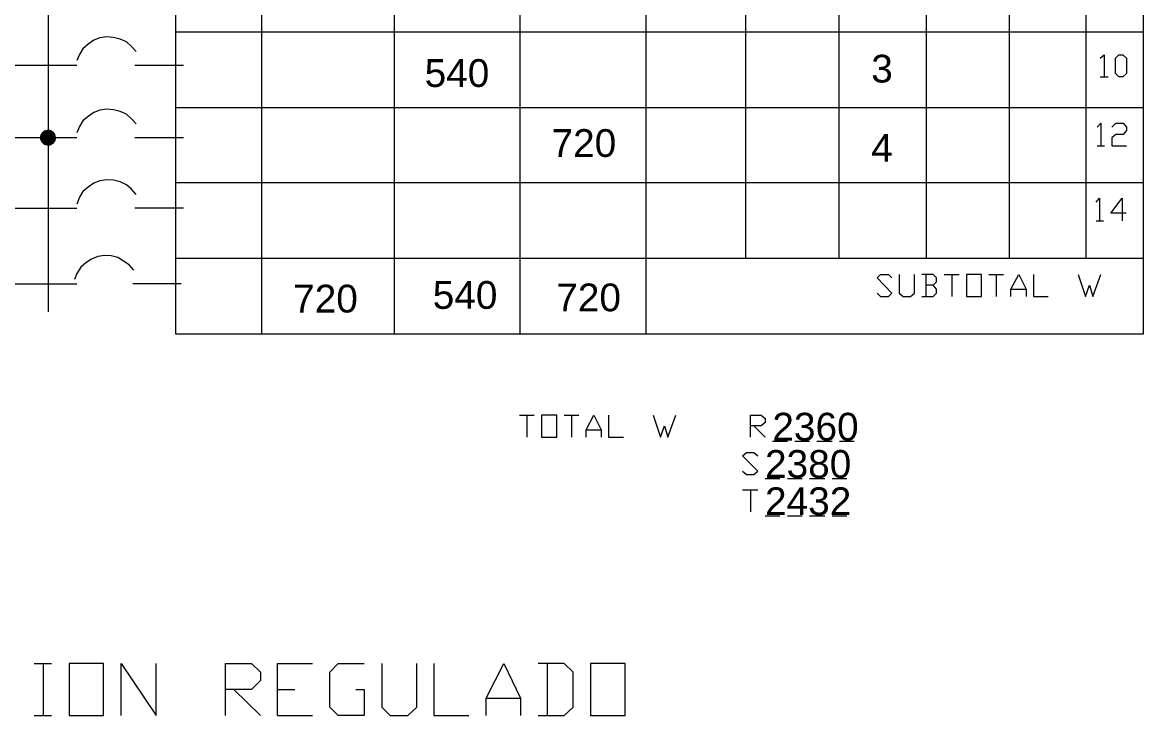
# Model space of a CAD drawing. Header units: millimetres. Extents: x -0.3 to 33.7, y -1 to 21.2.
# Drawn here: x 8.814 to 12.453, y 16.61 to 18.858 of the extents above; entities that cross this region are included whole.
import ezdxf

# ---------------------------------------------------------------- set-up
doc = ezdxf.new("R2010")
doc.units = ezdxf.units.MM
doc.header["$LTSCALE"] = 0.5
doc.layers.add('TABLA', color=7, linetype='Continuous')
doc.styles.get("Standard").update_dxf_attribs({"font": 'arial.ttf'})

msp = doc.modelspace()

# ---------------------------------------------------------------- linework, layer by layer
at = {"layer": 'TABLA', "color": 7, "linetype": 'Continuous', "lineweight": 18, "true_color": 0x000007}
for p, q in [((9.5895, 20.1799), (9.5895, 17.8479)), ((10.8371, 20.1799), (10.8371, 17.8479)), ((11.1613, 20.1799), (11.1613, 18.0934)), ((11.4636, 20.1799), (11.4636, 18.0934)), ((11.7475, 20.1799), (11.7475, 18.0934)), ((12.0168, 20.1799), (12.0168, 18.0934)), ((12.2659, 20.1799), (12.2659, 18.0934)), ((8.8971, 20.1158), (8.8971, 17.9193)), ((10.02, 19.9747), (10.02, 17.8479)), ((10.4285, 19.9747), (10.4285, 17.8479)), ((9.3111, 18.828), (12.4528, 18.828)), ((8.9905, 18.7181), (8.0984, 18.7181)), ((9.1792, 18.7199), (9.3367, 18.7199)), ((12.3117, 18.6814), (12.3374, 18.6814)), ((9.3111, 18.5825), (12.4528, 18.5825)), ((8.8732, 18.4909), (8.8751, 18.4909)), ((8.8732, 18.4854), (8.8751, 18.4854)), ((8.8751, 18.4927), (8.8751, 18.4946)), ((8.8751, 18.4927), (8.8769, 18.4927)), ((8.8751, 18.4872), (8.8769, 18.4891)), ((8.8751, 18.4836), (8.8769, 18.4854)), ((8.8769, 18.4964), (8.8806, 18.4982)), ((8.8769, 18.4946), (8.8787, 18.4946)), ((8.8769, 18.4927), (8.8787, 18.4946)), ((8.8769, 18.4836), (8.8787, 18.4872)), ((8.8787, 18.4982), (8.8806, 18.5019)), ((8.8787, 18.4964), (8.8806, 18.4964)), ((8.8787, 18.4909), (8.8806, 18.4927)), ((8.8787, 18.4891), (8.8806, 18.4891)), ((8.8787, 18.4854), (8.8806, 18.4854)), ((8.8806, 18.5001), (8.8842, 18.5019)), ((8.8806, 18.4964), (8.8824, 18.4982)), ((8.8806, 18.4891), (8.8824, 18.4909)), ((8.8806, 18.4872), (8.8824, 18.4872)), ((8.8806, 18.4854), (8.8824, 18.4872)), ((8.8824, 18.5019), (8.8824, 18.5037)), ((8.8824, 18.5001), (8.8842, 18.5001)), ((8.8824, 18.4946), (8.8842, 18.4964)), ((8.8824, 18.4927), (8.8842, 18.4927)), ((8.8824, 18.4891), (8.8842, 18.4891)), ((8.8824, 18.4836), (8.8842, 18.4854)), ((8.8842, 18.5037), (8.8879, 18.5056)), ((8.8842, 18.5001), (8.8861, 18.5037)), ((8.8842, 18.4927), (8.8879, 18.4946)), ((8.8842, 18.4909), (8.8861, 18.4909)), ((8.8842, 18.4891), (8.8861, 18.4909)), ((8.8861, 18.4982), (8.8879, 18.5001)), ((8.8861, 18.4946), (8.8879, 18.4982)), ((8.8861, 18.4927), (8.8879, 18.4927)), ((8.8861, 18.4872), (8.8879, 18.4891)), ((8.8861, 18.4854), (8.8879, 18.4854)), ((8.8879, 18.5037), (8.8897, 18.5074)), ((8.8879, 18.4964), (8.8916, 18.4982)), ((8.8879, 18.4927), (8.8897, 18.4964)), ((8.8879, 18.4854), (8.8897, 18.4872)), ((8.8897, 18.5056), (8.8934, 18.5074)), ((8.8897, 18.5019), (8.8934, 18.5037)), ((8.8897, 18.4982), (8.8916, 18.5019)), ((8.8897, 18.4909), (8.8916, 18.4927)), ((8.8897, 18.4854), (8.8916, 18.4854)), ((8.8916, 18.5074), (8.8934, 18.5074)), ((8.8916, 18.5001), (8.8952, 18.5019)), ((8.8916, 18.4964), (8.8934, 18.5001)), ((8.8916, 18.4891), (8.8952, 18.4909)), ((8.8916, 18.4854), (8.8934, 18.4891)), ((8.8916, 18.4872), (8.8934, 18.4872)), ((8.8934, 18.5056), (8.8952, 18.5074)), ((8.8934, 18.5019), (8.8952, 18.5056)), ((8.8934, 18.4982), (8.8971, 18.5001)), ((8.8934, 18.4946), (8.8952, 18.4964)), ((8.8934, 18.4909), (8.8952, 18.4946)), ((8.8934, 18.4836), (8.8952, 18.4854)), ((8.8952, 18.5037), (8.8971, 18.5037)), ((8.8952, 18.5001), (8.8971, 18.5019)), ((8.8952, 18.4927), (8.8971, 18.4946)), ((8.8952, 18.4891), (8.8971, 18.4909)), ((8.8971, 18.5074), (8.8989, 18.5074)), ((8.8971, 18.5056), (8.8971, 18.5074)), ((8.8971, 18.5037), (8.8989, 18.5056)), ((8.8971, 18.5019), (8.8971, 18.5037)), ((8.8971, 18.5019), (8.9007, 18.5037)), ((8.8971, 18.5001), (8.8989, 18.5001)), ((8.8971, 18.4982), (8.9007, 18.5001)), ((8.8971, 18.4982), (8.8989, 18.4982)), ((8.8971, 18.4964), (8.8989, 18.4982)), ((8.8971, 18.4946), (8.8971, 18.4964)), ((8.8971, 18.4946), (8.8989, 18.4946)), ((8.8971, 18.4909), (8.8971, 18.4927)), ((8.8971, 18.4909), (8.9007, 18.4927)), ((8.8971, 18.4891), (8.8989, 18.4891)), ((8.8971, 18.4872), (8.8989, 18.4891)), ((8.8971, 18.4872), (8.8989, 18.4872)), ((8.8971, 18.4854), (8.8989, 18.4872)), ((8.8971, 18.4836), (8.8971, 18.4854)), ((8.8989, 18.5074), (8.9007, 18.5074)), ((8.8989, 18.5037), (8.9007, 18.5074)), ((8.8989, 18.4964), (8.9026, 18.4982)), ((8.8989, 18.4927), (8.9007, 18.4964)), ((8.8989, 18.4854), (8.9026, 18.4872)), ((8.9007, 18.4982), (8.9026, 18.5019)), ((8.9007, 18.4946), (8.9044, 18.4964)), ((8.9007, 18.4909), (8.9026, 18.4927)), ((8.9007, 18.4872), (8.9026, 18.4909)), ((8.9007, 18.4836), (8.9007, 18.4854)), ((8.9026, 18.5074), (8.9044, 18.5074)), ((8.9026, 18.5056), (8.9044, 18.5074)), ((8.9026, 18.5001), (8.9062, 18.5019)), ((8.9026, 18.4964), (8.9044, 18.5001)), ((8.9026, 18.4891), (8.9062, 18.4909)), ((8.9026, 18.4854), (8.9044, 18.4891)), ((8.9026, 18.4836), (8.9044, 18.4854)), ((8.9044, 18.5037), (8.9062, 18.5056)), ((8.9044, 18.4982), (8.9081, 18.5001)), ((8.9044, 18.4909), (8.9062, 18.4946)), ((8.9044, 18.4872), (8.9081, 18.4891)), ((8.9044, 18.4836), (8.9062, 18.4854)), ((8.9062, 18.5037), (8.9081, 18.5056)), ((8.9062, 18.5001), (8.9081, 18.5037)), ((8.9062, 18.4927), (8.9099, 18.4946)), ((8.9062, 18.4891), (8.9081, 18.4927)), ((8.9081, 18.4964), (8.9099, 18.4982)), ((8.9081, 18.4909), (8.9117, 18.4927)), ((8.9081, 18.4872), (8.9099, 18.4909)), ((8.9081, 18.4836), (8.9099, 18.4872)), ((8.9099, 18.5037), (8.9117, 18.5037)), ((8.9099, 18.5019), (8.9117, 18.5037)), ((8.9099, 18.4964), (8.9136, 18.4982)), ((8.9099, 18.4927), (8.9117, 18.4964)), ((8.9099, 18.4854), (8.9136, 18.4872)), ((8.9117, 18.5001), (8.9136, 18.5019)), ((8.9117, 18.4946), (8.9154, 18.4964)), ((8.9117, 18.4891), (8.9136, 18.4909)), ((8.9117, 18.4836), (8.9117, 18.4854)), ((8.9136, 18.5001), (8.9154, 18.5001)), ((8.9136, 18.4964), (8.9154, 18.5001)), ((8.9136, 18.4891), (8.9172, 18.4909)), ((8.9136, 18.4854), (8.9154, 18.4891)), ((8.9136, 18.4836), (8.9154, 18.4854)), ((8.9154, 18.4982), (8.9172, 18.4982)), ((8.9154, 18.4927), (8.9172, 18.4946)), ((8.9154, 18.4872), (8.919, 18.4891)), ((8.9154, 18.4836), (8.9172, 18.4872)), ((8.9172, 18.4927), (8.919, 18.4946)), ((8.9172, 18.4891), (8.919, 18.4927)), ((8.919, 18.4909), (8.9209, 18.4909)), ((8.919, 18.4872), (8.9209, 18.4891)), ((8.919, 18.4854), (8.9209, 18.4872)), ((9.1792, 18.4854), (9.3367, 18.4854)), ((8.9905, 18.4836), (8.0984, 18.4836)), ((8.8732, 18.4836), (8.8751, 18.4836)), ((8.8732, 18.4817), (8.8751, 18.4836)), ((8.8732, 18.4799), (8.8751, 18.4799)), ((8.8751, 18.4817), (8.8787, 18.4836)), ((8.8751, 18.4762), (8.8769, 18.4781)), ((8.8751, 18.4744), (8.8769, 18.4744)), ((8.8769, 18.4836), (8.8787, 18.4836)), ((8.8769, 18.4762), (8.8806, 18.4781)), ((8.8769, 18.4726), (8.8787, 18.4762)), ((8.8769, 18.4707), (8.8787, 18.4726)), ((8.8787, 18.4799), (8.8806, 18.4817)), ((8.8787, 18.4744), (8.8824, 18.4762)), ((8.8787, 18.4707), (8.8806, 18.4744)), ((8.8787, 18.4689), (8.8806, 18.4707)), ((8.8806, 18.4762), (8.8824, 18.4799)), ((8.8806, 18.4689), (8.8842, 18.4707)), ((8.8806, 18.4671), (8.8824, 18.4689)), ((8.8824, 18.4836), (8.8842, 18.4836)), ((8.8824, 18.4781), (8.8861, 18.4799)), ((8.8824, 18.4726), (8.8842, 18.4744)), ((8.8824, 18.4671), (8.8861, 18.4689)), ((8.8842, 18.4817), (8.8861, 18.4836)), ((8.8842, 18.4799), (8.8861, 18.4799)), ((8.8842, 18.4689), (8.8861, 18.4726)), ((8.8842, 18.4653), (8.8842, 18.4671)), ((8.8861, 18.4817), (8.8879, 18.4817)), ((8.8861, 18.4762), (8.8879, 18.4781)), ((8.8861, 18.4707), (8.8897, 18.4726)), ((8.8861, 18.4671), (8.8879, 18.4707)), ((8.8861, 18.4653), (8.8879, 18.4671)), ((8.8861, 18.4634), (8.8879, 18.4634)), ((8.8879, 18.4836), (8.8897, 18.4836)), ((8.8879, 18.4817), (8.8897, 18.4836)), ((8.8879, 18.4744), (8.8897, 18.4762)), ((8.8879, 18.4726), (8.8897, 18.4726)), ((8.8879, 18.4634), (8.8897, 18.4653)), ((8.8897, 18.4799), (8.8916, 18.4817)), ((8.8897, 18.4744), (8.8934, 18.4762)), ((8.8897, 18.4689), (8.8916, 18.4707)), ((8.8897, 18.4634), (8.8934, 18.4653)), ((8.8897, 18.4616), (8.8916, 18.4616)), ((8.8916, 18.4781), (8.8934, 18.4799)), ((8.8916, 18.4762), (8.8934, 18.4762)), ((8.8916, 18.4671), (8.8934, 18.4689)), ((8.8916, 18.4616), (8.8916, 18.4634)), ((8.8934, 18.4836), (8.8952, 18.4836)), ((8.8934, 18.4781), (8.8952, 18.4781)), ((8.8934, 18.4726), (8.8952, 18.4744)), ((8.8934, 18.4671), (8.8971, 18.4689)), ((8.8934, 18.4634), (8.8952, 18.4671)), ((8.8934, 18.4616), (8.8952, 18.4634)), ((8.8952, 18.4817), (8.8971, 18.4836)), ((8.8952, 18.4799), (8.8971, 18.4799)), ((8.8952, 18.4781), (8.8971, 18.4799)), ((8.8952, 18.4762), (8.8971, 18.4762)), ((8.8952, 18.4707), (8.8971, 18.4726)), ((8.8952, 18.4689), (8.8971, 18.4689)), ((8.8952, 18.4616), (8.8971, 18.4634)), ((8.8971, 18.4836), (8.8989, 18.4836)), ((8.8971, 18.4799), (8.8971, 18.4817)), ((8.8971, 18.4781), (8.9007, 18.4817)), ((8.8971, 18.4762), (8.8989, 18.4781)), ((8.8971, 18.4762), (8.8989, 18.4762)), ((8.8971, 18.4707), (8.9007, 18.4744)), ((8.8971, 18.4726), (8.8989, 18.4726)), ((8.8971, 18.4671), (8.8989, 18.4671)), ((8.8971, 18.4653), (8.8989, 18.4671)), ((8.8971, 18.4653), (8.8989, 18.4653)), ((8.8971, 18.4616), (8.8989, 18.4616)), ((8.8989, 18.4836), (8.9007, 18.4836)), ((8.8989, 18.4817), (8.9007, 18.4836)), ((8.8989, 18.4744), (8.9007, 18.4762)), ((8.8989, 18.4726), (8.9007, 18.4726)), ((8.8989, 18.4689), (8.9007, 18.4689)), ((8.8989, 18.4634), (8.9007, 18.4653)), ((8.8989, 18.4616), (8.9007, 18.4616)), ((8.9007, 18.4836), (8.9026, 18.4836)), ((8.9007, 18.4799), (8.9026, 18.4817)), ((8.9007, 18.4689), (8.9026, 18.4707)), ((8.9007, 18.4616), (8.9026, 18.4634)), ((8.9026, 18.4781), (8.9044, 18.4799)), ((8.9026, 18.4744), (8.9044, 18.4781)), ((8.9026, 18.4762), (8.9044, 18.4762)), ((8.9026, 18.4726), (8.9044, 18.4726)), ((8.9026, 18.4671), (8.9044, 18.4689)), ((8.9026, 18.4653), (8.9044, 18.4653)), ((8.9044, 18.4836), (8.9062, 18.4836)), ((8.9044, 18.4762), (8.9081, 18.4781)), ((8.9044, 18.4726), (8.9062, 18.4744)), ((8.9044, 18.4634), (8.9081, 18.4671)), ((8.9044, 18.4616), (8.9062, 18.4634)), ((8.9062, 18.4817), (8.9099, 18.4836)), ((8.9062, 18.4781), (8.9081, 18.4817)), ((8.9062, 18.4707), (8.9081, 18.4726)), ((8.9062, 18.4689), (8.9081, 18.4689)), ((8.9062, 18.4653), (8.9081, 18.4653)), ((8.9081, 18.4836), (8.9099, 18.4836)), ((8.9081, 18.4799), (8.9117, 18.4817)), ((8.9081, 18.4762), (8.9099, 18.4781)), ((8.9081, 18.4689), (8.9117, 18.4707)), ((8.9081, 18.4653), (8.9099, 18.4671)), ((8.9099, 18.4817), (8.9117, 18.4836)), ((8.9099, 18.4744), (8.9117, 18.4762)), ((8.9099, 18.4707), (8.9117, 18.4744)), ((8.9099, 18.4689), (8.9117, 18.4689)), ((8.9117, 18.4836), (8.9136, 18.4836)), ((8.9117, 18.4799), (8.9136, 18.4836)), ((8.9117, 18.4726), (8.9154, 18.4744)), ((8.9117, 18.4689), (8.9136, 18.4707)), ((8.9136, 18.4781), (8.9172, 18.4799)), ((8.9136, 18.4744), (8.9154, 18.4781)), ((8.9154, 18.4836), (8.9172, 18.4836)), ((8.9154, 18.4817), (8.9172, 18.4836)), ((8.9154, 18.4762), (8.919, 18.4781)), ((8.9154, 18.4726), (8.9172, 18.4762)), ((8.9172, 18.4817), (8.9209, 18.4836)), ((8.9172, 18.4781), (8.919, 18.4817)), ((8.919, 18.4799), (8.9209, 18.4799)), ((8.919, 18.4762), (8.9209, 18.4762)), ((8.9209, 18.4817), (8.9227, 18.4817)), ((12.3026, 18.4579), (12.3264, 18.4579)), ((9.3111, 18.3388), (12.4528, 18.3388)), ((8.9905, 18.2546), (8.0984, 18.2546)), ((9.1792, 18.2564), (9.3367, 18.2564)), ((12.2989, 18.2143), (12.3227, 18.2143)), ((9.3111, 18.0934), (12.4528, 18.0934)), ((11.7457, 18.0402), (11.7457, 17.9688)), ((11.8061, 18.0402), (11.8538, 18.0402)), ((11.83, 18.0402), (11.83, 17.9688)), ((11.9509, 18.0402), (11.9985, 18.0402)), ((11.9747, 18.0402), (11.9747, 17.9688)), ((8.9905, 18.0091), (8.0892, 18.0091)), ((9.1719, 18.0109), (9.3294, 18.0109)), ((12.0223, 17.9926), (12.0718, 17.9926)), ((9.3294, 17.8479), (11.764, 17.8479)), ((10.4273, 17.5841), (10.4749, 17.5841)), ((10.4511, 17.5841), (10.4511, 17.5127)), ((10.572, 17.5841), (10.6197, 17.5841)), ((10.5958, 17.5841), (10.5958, 17.5127)), ((11.1875, 17.5493), (11.2242, 17.5127)), ((10.6435, 17.5365), (10.6929, 17.5365)), ((11.248, 17.4998), (11.2975, 17.4998)), ((11.3213, 17.4998), (11.3689, 17.4998)), ((11.3927, 17.4998), (11.4422, 17.4998)), ((11.466, 17.4998), (11.5136, 17.4998)), ((11.2242, 17.3789), (11.2718, 17.3789)), ((11.2975, 17.3789), (11.3451, 17.3789)), ((11.3689, 17.3789), (11.4184, 17.3789)), ((11.4422, 17.3789), (11.4898, 17.3789)), ((11.1509, 17.3423), (11.2004, 17.3423)), ((11.1766, 17.3423), (11.1766, 17.2708)), ((11.2242, 17.258), (11.2718, 17.258)), ((11.2975, 17.258), (11.3451, 17.258)), ((11.3689, 17.258), (11.4184, 17.258)), ((11.4422, 17.258), (11.4898, 17.258)), ((8.8519, 16.7781), (8.9086, 16.7781)), ((8.8812, 16.7781), (8.8812, 16.6095)), ((10.5171, 16.7781), (10.5171, 16.6095)), ((9.5004, 16.6938), (9.5865, 16.6095)), ((9.6414, 16.6938), (9.6982, 16.6938)), ((10.3192, 16.6663), (10.431, 16.6663)), ((8.8519, 16.6095), (8.9086, 16.6095)), ((9.6414, 16.6095), (9.755, 16.6095))]:
    msp.add_line(p, q, dxfattribs=at)
for points in [[(9.3111, 17.8479), (12.4528, 17.8479), (12.4528, 20.1799), (9.3111, 20.1799)], [(12.3722, 18.6814), (12.3612, 18.6924), (12.3612, 18.7419), (12.3722, 18.7529), (12.385, 18.7529), (12.3978, 18.7419), (12.3978, 18.6924), (12.385, 18.6814)], [(8.9209, 18.4836), (8.919, 18.4946), (8.9136, 18.5019), (8.9044, 18.5074), (8.8952, 18.5074), (8.8842, 18.5056), (8.8769, 18.4982), (8.8732, 18.4891), (8.8732, 18.4799), (8.8769, 18.4707), (8.8842, 18.4634), (8.8952, 18.4616), (8.9044, 18.4616), (8.9136, 18.4671), (8.919, 18.4744)], [(11.8776, 17.9688), (11.927, 17.9688), (11.927, 18.0402), (11.8776, 18.0402)], [(10.4987, 17.5127), (10.5482, 17.5127), (10.5482, 17.5841), (10.4987, 17.5841)], [(8.9654, 16.6095), (9.0772, 16.6095), (9.0772, 16.7781), (8.9654, 16.7781)], [(10.6581, 16.6095), (10.7699, 16.6095), (10.7699, 16.7781), (10.6581, 16.7781)]]:
    msp.add_lwpolyline(points, close=True, dxfattribs=at)
for points in [[(9.1828, 18.7639), (9.1682, 18.7803), (9.1517, 18.795), (9.1315, 18.8042), (9.1096, 18.8096), (9.0876, 18.8115), (9.0656, 18.8078), (9.0454, 18.8005), (9.0271, 18.7877), (9.0106, 18.773), (8.9997, 18.7547), (8.9905, 18.7345)], [(12.3117, 18.7419), (12.3246, 18.7529), (12.3246, 18.6814)], [(9.1828, 18.5294), (9.1682, 18.5459), (9.1517, 18.5605), (9.1315, 18.5697), (9.1096, 18.5752), (9.0876, 18.577), (9.0656, 18.5733), (9.0454, 18.566), (9.0271, 18.5532), (9.0106, 18.5385), (8.9997, 18.5202), (8.9905, 18.5001)], [(12.3026, 18.5184), (12.3136, 18.5312), (12.3136, 18.4579)], [(12.3502, 18.5184), (12.363, 18.5312), (12.3869, 18.5312), (12.3978, 18.5184), (12.3978, 18.5074), (12.3869, 18.4946), (12.363, 18.4946), (12.3502, 18.4836), (12.3502, 18.4579), (12.3978, 18.4579)], [(8.8732, 18.4872), (8.8751, 18.4891), (8.8787, 18.4927), (8.8824, 18.4964), (8.8861, 18.5001), (8.8897, 18.5037)], [(8.8769, 18.4872), (8.8806, 18.4909), (8.8842, 18.4946)], [(8.8806, 18.4836), (8.8824, 18.4854), (8.8861, 18.4891), (8.8897, 18.4927), (8.8934, 18.4964)], [(8.8861, 18.4836), (8.8879, 18.4872), (8.8916, 18.4909)], [(8.8916, 18.4836), (8.8934, 18.4854), (8.8971, 18.4891)], [(8.9007, 18.5019), (8.9044, 18.5056), (8.9062, 18.5074)], [(8.9044, 18.4946), (8.9081, 18.4982), (8.9117, 18.5019)], [(8.9117, 18.4909), (8.9154, 18.4946), (8.9172, 18.4964)], [(8.8751, 18.4781), (8.8787, 18.4817), (8.8806, 18.4836)], [(8.8806, 18.4799), (8.8842, 18.4836), (8.8861, 18.4836)], [(8.8824, 18.4744), (8.8861, 18.4781), (8.8897, 18.4817), (8.8916, 18.4836)], [(8.8842, 18.4726), (8.8879, 18.4762), (8.8916, 18.4799), (8.8952, 18.4836), (8.8971, 18.4836)], [(8.8879, 18.4653), (8.8916, 18.4689), (8.8952, 18.4726), (8.8971, 18.4744)], [(8.8897, 18.4707), (8.8934, 18.4744), (8.8971, 18.4781)], [(8.8971, 18.4744), (8.8989, 18.4762), (8.9026, 18.4799), (8.9062, 18.4836)], [(8.8971, 18.4634), (8.8989, 18.4653), (8.9026, 18.4689), (8.9062, 18.4726), (8.9099, 18.4762), (8.9136, 18.4799)], [(8.8971, 18.4671), (8.9007, 18.4707), (8.9044, 18.4744)], [(8.9007, 18.4634), (8.9044, 18.4671), (8.9081, 18.4707)], [(8.9081, 18.4634), (8.9099, 18.4653), (8.9136, 18.4689), (8.9172, 18.4726)], [(9.1828, 18.3004), (9.1682, 18.3169), (9.1517, 18.3315), (9.1315, 18.3407), (9.1096, 18.3462), (9.0876, 18.348), (9.0656, 18.3443), (9.0454, 18.337), (9.0271, 18.3242), (9.0106, 18.3095), (8.9997, 18.2912), (8.9905, 18.2692)], [(12.2989, 18.2747), (12.3099, 18.2876), (12.3099, 18.2143)], [(12.396, 18.2399), (12.3466, 18.2399), (12.3832, 18.2876), (12.3832, 18.2143)], [(9.1755, 18.0549), (9.1609, 18.0714), (9.1425, 18.0842), (9.1242, 18.0952), (9.1022, 18.1007), (9.0803, 18.1025), (9.0583, 18.0989), (9.0381, 18.0897), (9.0198, 18.0787), (9.0033, 18.0641), (8.9905, 18.0439), (8.9832, 18.0238)], [(11.5881, 17.9798), (11.5991, 17.9688), (11.6248, 17.9688), (11.6358, 17.9798), (11.5881, 18.0293), (11.5991, 18.0402), (11.6248, 18.0402), (11.6358, 18.0293)], [(11.6596, 18.0402), (11.6596, 17.9798), (11.6724, 17.9688), (11.6962, 17.9688), (11.709, 17.9798), (11.709, 18.0402)], [(11.7695, 18.0054), (11.7805, 18.0164), (11.7805, 18.0293), (11.7695, 18.0402), (11.7329, 18.0402)], [(12.0223, 17.9688), (12.0223, 17.9926), (12.048, 18.0402), (12.0718, 17.9926), (12.0718, 17.9688)], [(12.0956, 18.0402), (12.0956, 17.9688), (12.1432, 17.9688)], [(12.2403, 18.0402), (12.2641, 17.9688), (12.2769, 18.0054), (12.2879, 17.9688), (12.3136, 18.0402)], [(11.7329, 17.9688), (11.7695, 17.9688), (11.7805, 17.9798), (11.7805, 17.9926), (11.7695, 18.0054), (11.7457, 18.0054)], [(10.6435, 17.5127), (10.6435, 17.5365), (10.6691, 17.5841), (10.6929, 17.5365), (10.6929, 17.5127)], [(10.7167, 17.5841), (10.7167, 17.5127), (10.7644, 17.5127)], [(10.8615, 17.5841), (10.8853, 17.5127), (10.8981, 17.5493), (10.9091, 17.5127), (10.9347, 17.5841)], [(11.1766, 17.5127), (11.1766, 17.5841), (11.2114, 17.5841), (11.2242, 17.5731), (11.2242, 17.5603), (11.2114, 17.5493), (11.1766, 17.5493)], [(11.1509, 17.4027), (11.1637, 17.3918), (11.1875, 17.3918), (11.2004, 17.4027), (11.1509, 17.4522), (11.1637, 17.4632), (11.1875, 17.4632), (11.2004, 17.4522)], [(9.134, 16.6095), (9.134, 16.7781), (9.2476, 16.6095), (9.2476, 16.7781)], [(9.4729, 16.6095), (9.4729, 16.7781), (9.5571, 16.7781), (9.5865, 16.7506), (9.5865, 16.7231), (9.5571, 16.6938), (9.4729, 16.6938)], [(9.6414, 16.6095), (9.6414, 16.7781), (9.755, 16.7781)], [(9.896, 16.6938), (9.9235, 16.6938), (9.9235, 16.6095), (9.8393, 16.6095), (9.8118, 16.637), (9.8118, 16.7506), (9.8393, 16.7781), (9.9235, 16.7781)], [(9.9803, 16.7781), (9.9803, 16.637), (10.0078, 16.6095), (10.0646, 16.6095), (10.0939, 16.637), (10.0939, 16.7781)], [(10.1489, 16.7781), (10.1489, 16.6095), (10.2624, 16.6095)], [(10.3192, 16.6095), (10.3192, 16.6663), (10.376, 16.7781), (10.431, 16.6663), (10.431, 16.6095)], [(10.4878, 16.6095), (10.572, 16.6095), (10.6013, 16.637), (10.6013, 16.7506), (10.572, 16.7781), (10.4878, 16.7781)]]:
    msp.add_lwpolyline(points, dxfattribs=at)

# ---------------------------------------------------------------- texts
at = {"layer": 'TABLA', "char_height": 0.0901, "attachment_point": 1}
for s, width, insert in [('540', 0.005066, (10.1194, 18.7391)), ('3', 0.005066, (11.5689, 18.7534)), ('720', 0.090104, (10.5313, 18.512)), ('4', 0.005066, (11.5689, 18.4962)), ('540', 0.005066, (10.1457, 18.0192)), ('720', 0.090104, (10.5467, 18.0112)), ('720', 0.090104, (9.6927, 18.0073)), ('2360', 0.090104, (11.248, 17.5918)), ('2380', 0.090104, (11.2242, 17.4709)), ('2432', 0.090104, (11.2242, 17.35))]:
    msp.add_mtext_dynamic_manual_height_columns(s, width=width, gutter_width=0.4505, heights=[0], dxfattribs=dict(at, insert=insert))

doc.saveas('drawing.dxf')
